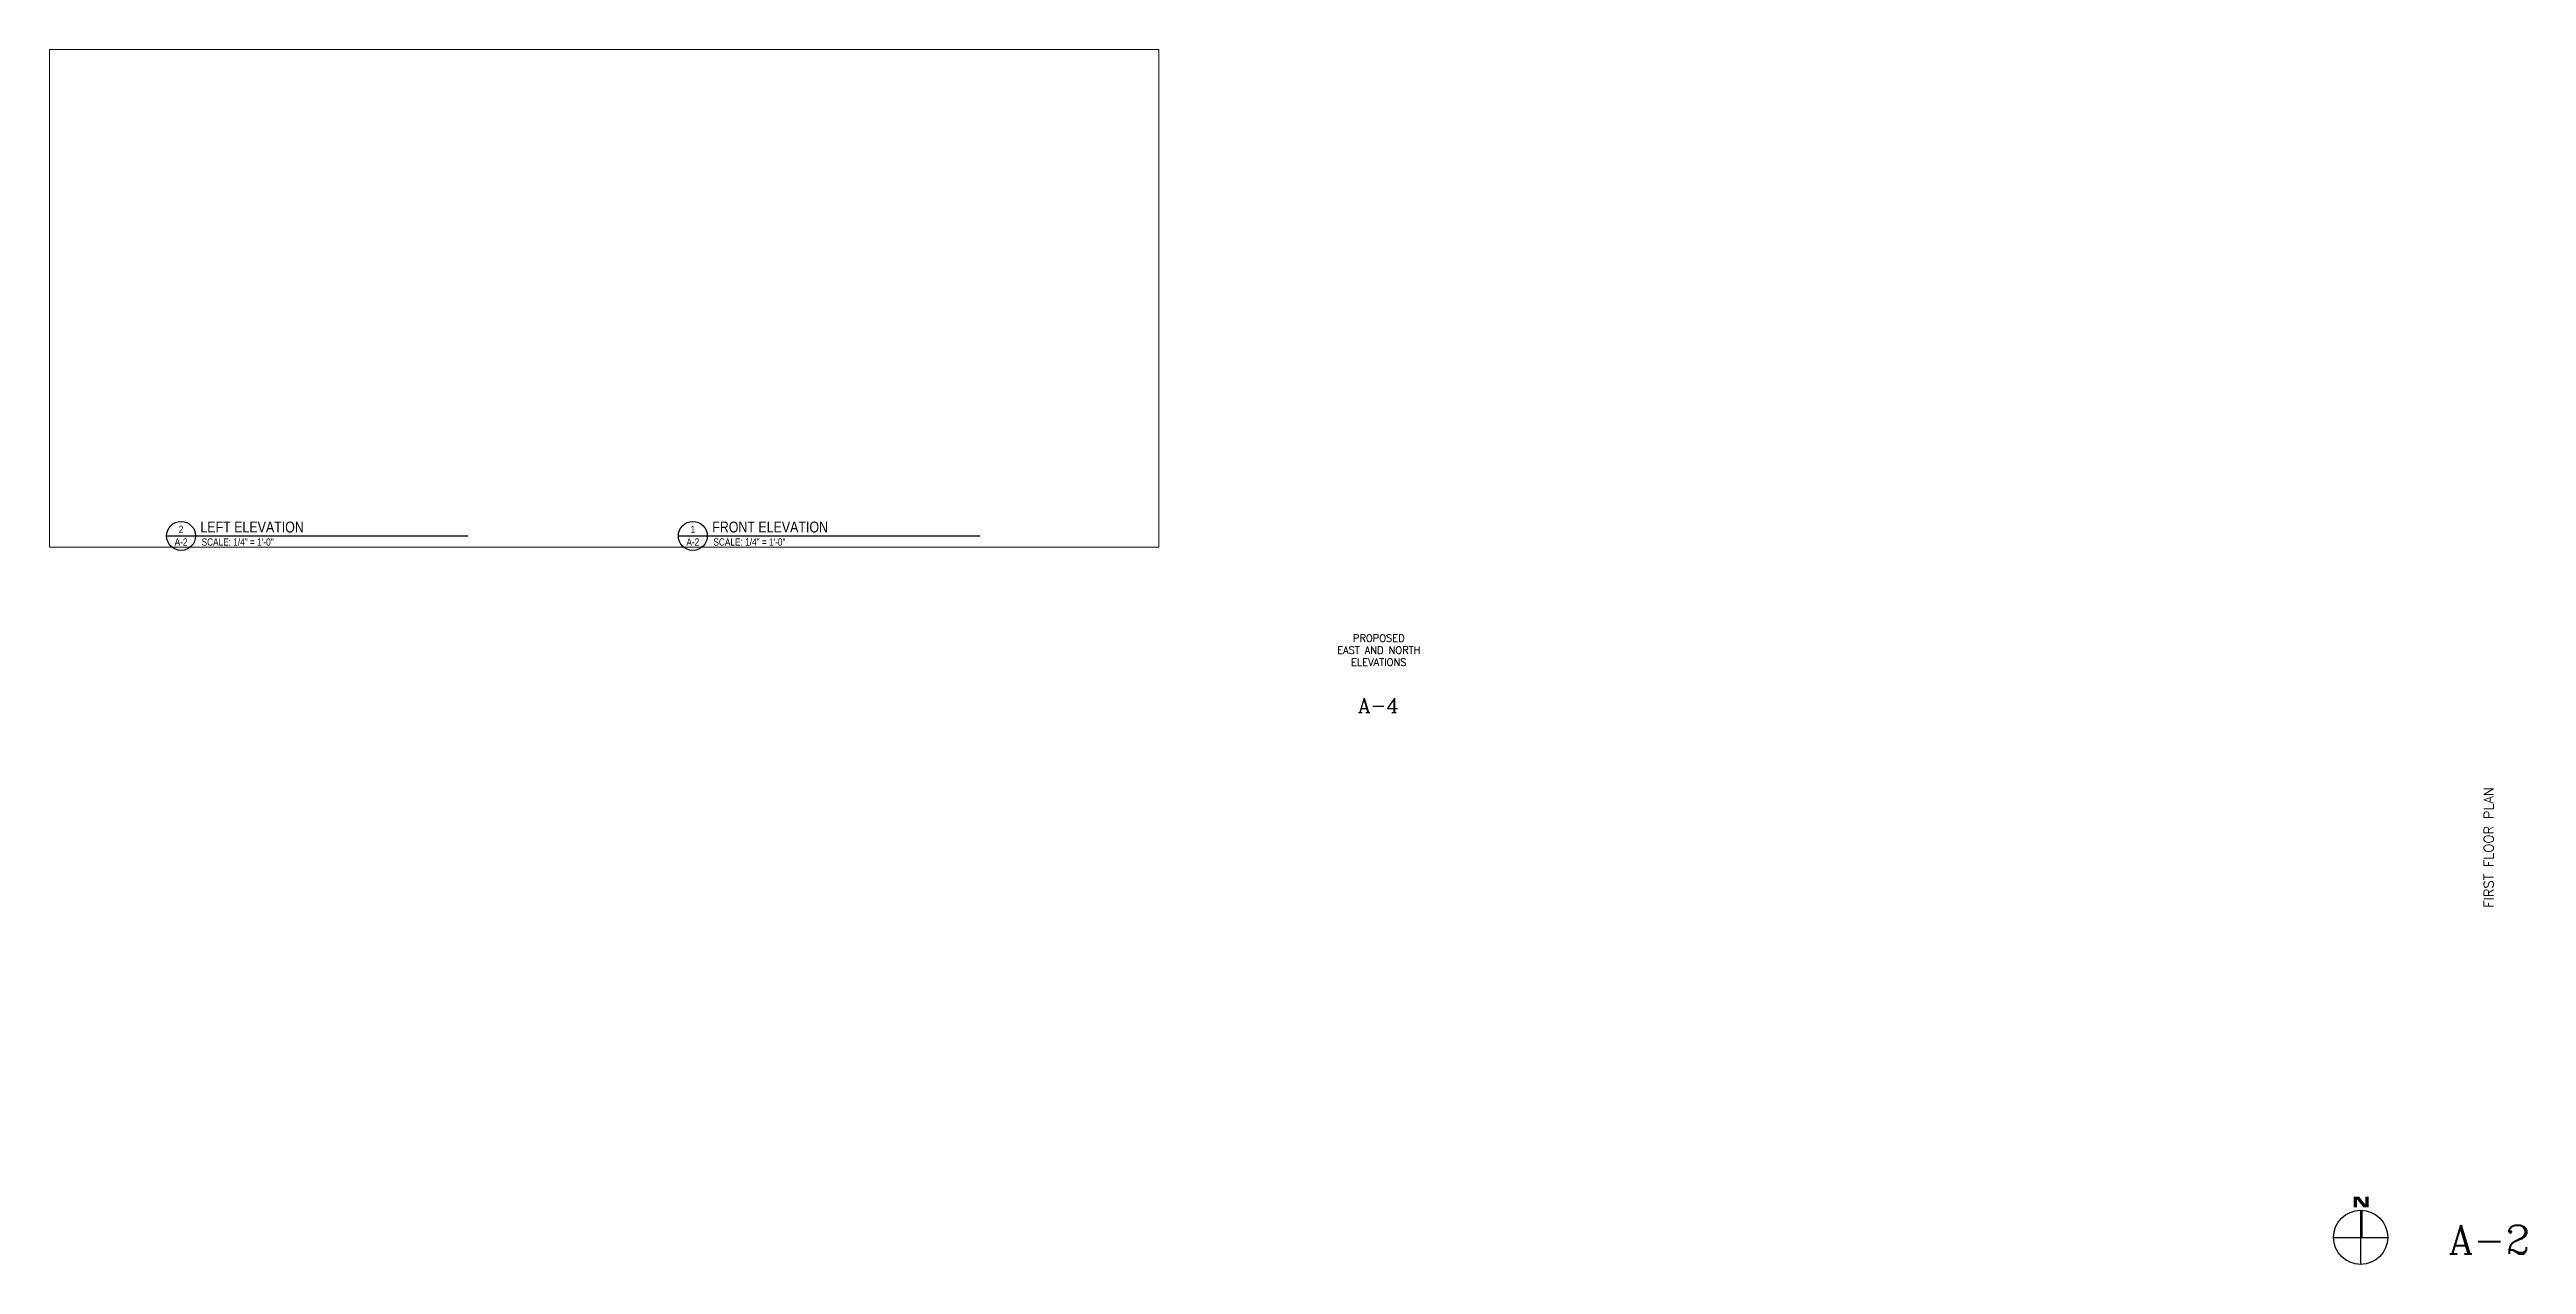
# Paper-space layout 'Cabin Layout (3)' of a CAD drawing. Header units: inches. Extents: x 2.3 to 34.4, y -0.1 to 15.7.
import ezdxf
from ezdxf.enums import TextEntityAlignment as Align

# ---------------------------------------------------------------- set-up
doc = ezdxf.new("R2010")
doc.units = ezdxf.units.IN
doc.header["$LTSCALE"] = 48
doc.header["$MEASUREMENT"] = 0
for name, color, linetype in [('A-Anno-Note', 2, 'Continuous'), ('AP6', 6, 'Continuous'), ('TEXT', 1, 'Continuous'), ('TITLES', 1, 'Continuous')]:
    doc.layers.add(name, color=color, linetype=linetype)
doc.styles.add('arial narrow', font='ARIALN.TTF')

# ---------------------------------------------------------------- blocks, each defined once
blk = doc.blocks.new('Anno_North_M')
blk.add_hatch(color=256).paths.add_polyline_path([(4.98, -0.4, 0.020024), (5, 0), (0, 0), (0, -0.4)])
for p, q in [((0, 5), (0, -5)), ((5, 0), (-5, 0))]:
    blk.add_line(p, q)
blk.add_circle((0, 0), 5)
for points in [[(7.53, 1.26), (7.53, 0.66), (5.53, 1.26), (5.53, 0.66)], [(5.53, -0.52), (5.53, -1.3), (7.53, 1.09), (7.53, 0.29)], [(5.59, -0.52), (5.53, -0.52), (5.59, -1.46), (5.53, -1.47)], [(5.53, -0.87), (5.53, -1.47), (7.53, -0.87), (7.53, -1.47)]]:
    blk.add_solid(points)

psp = doc.layouts.new('Cabin Layout (3)')

# ---------------------------------------------------------------- linework, layer by layer
at = {"layer": 'TEXT'}
for p, q in [((3.807, 9.38), (7.72, 9.38)), ((10.453, 9.38), (14.366, 9.38))]:
    psp.add_line(p, q, dxfattribs=at)
for centre in [(3.995, 9.38), (10.64, 9.38)]:
    psp.add_circle(centre, 0.188, dxfattribs=at)

# ---------------------------------------------------------------- block references
at = {"layer": 'A-Anno-Note', "xscale": 0.0703125, "yscale": 0.0703125, "zscale": 0.0703125, "rotation": 90}
psp.add_blockref('Anno_North_M', (32.296, 0.272), dxfattribs=at)

# ---------------------------------------------------------------- texts
at = {"layer": 'AP6', "linetype": 'Continuous'}
for s, insert, char_height, width, attachment_point in [('{\\Fromanc.shx|c0;PROPOSED\\PEAST AND NORTH ELEVATIONS}', (19.547, 8.1), 0.09375, 1.63899, 2), ('{\\Fromanc.shx|c1;A-\\Fromanc.shx|c0;4}', (19.276, 7.275), 0.1875, 2.59375, 1), ('{\\Fromanc.shx;A-2}', (33.437, 0.432), 0.375, 5.1875, 1)]:
    psp.add_mtext(s, dxfattribs=dict(at, insert=insert, char_height=char_height, width=width, attachment_point=attachment_point))
at = {"layer": 'AP6', "linetype": 'Continuous', "insert": (33.897, 4.549), "char_height": 0.125, "width": 5.1875, "attachment_point": 1, "rotation": 90}
psp.add_mtext('{\\Fromanc.shx;FIRST FLOOR PLAN}', dxfattribs=at)
at = {"layer": 'TITLES', "style": 'arial narrow'}
for s, p in [('A-2', (3.995, 9.254)), ('2', (3.995, 9.418)), ('A-2', (10.64, 9.254)), ('1', (10.64, 9.418))]:
    psp.add_text(s, height=0.0938, dxfattribs=at).set_placement(p, align=Align.CENTER)
for s, height, p in [('LEFT ELEVATION', 0.14062, (4.246, 9.425)), ('SCALE: 1/4" = 1\'-0"', 0.09375, (4.261, 9.254)), ('FRONT ELEVATION', 0.14062, (10.892, 9.425)), ('SCALE: 1/4" = 1\'-0"', 0.09375, (10.907, 9.254))]:
    psp.add_text(s, height=height, dxfattribs=at).set_placement(p)

# ---------------------------------------------------------------- viewports
at = {"layer": 'Defpoints', "linetype": 'Continuous'}
psp.add_viewport(center=(9.49, 12.465), size=(14.406, 6.46153), view_center_point=(2402.022, 3505.121), view_height=310.15338, dxfattribs=at)

doc.saveas('drawing.dxf')
